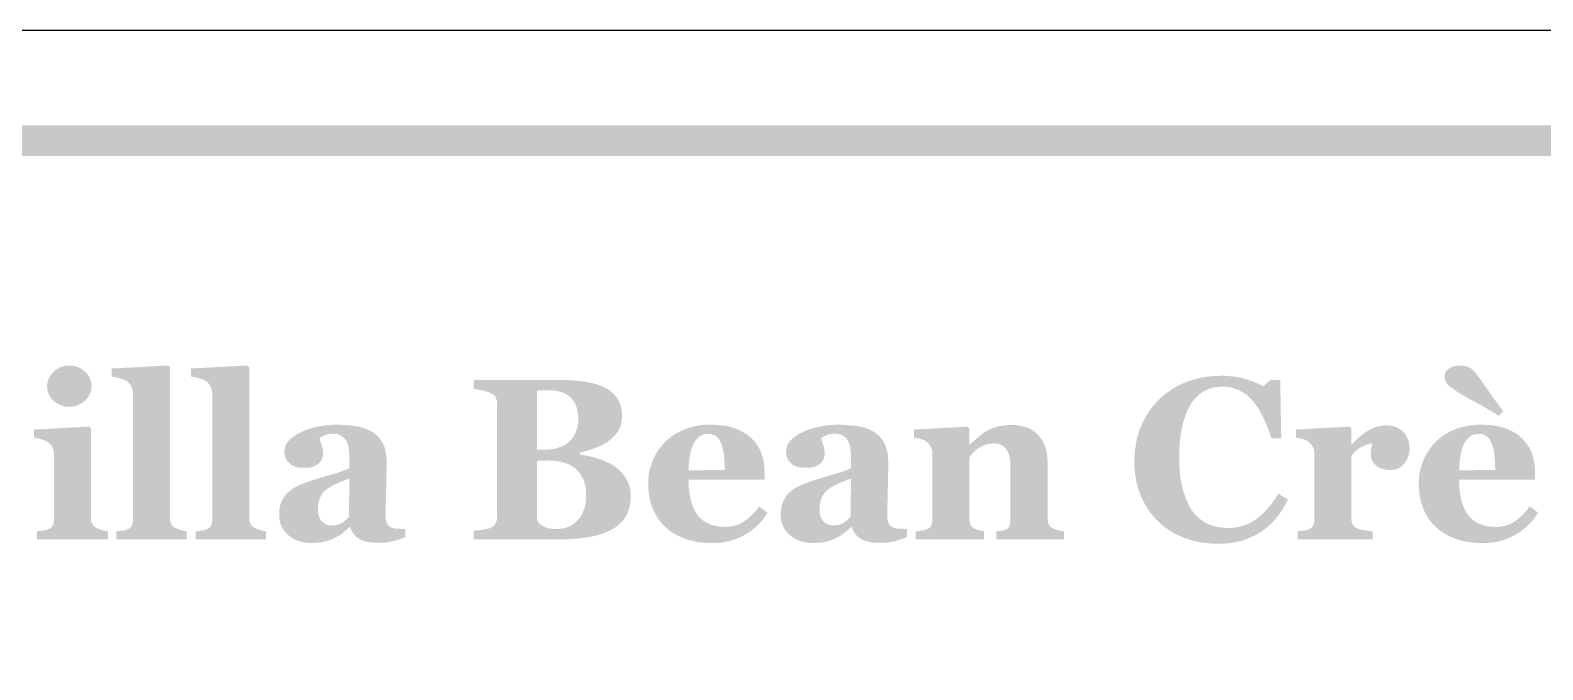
# Model space of a CAD drawing. Header units: millimetres. Extents: x 6 to 297, y 55 to 451.
# Drawn here: x 23.29 to 43, y 258.9 to 267.24 of the extents above; entities that cross this region are included whole.
import ezdxf

# ---------------------------------------------------------------- set-up
doc = ezdxf.new("R2010")
doc.units = ezdxf.units.MM
doc.layers.add('CUT', color=1, linetype='Continuous')
doc.layers.add('RASTER', color=7, linetype='Continuous')

msp = doc.modelspace()

# ---------------------------------------------------------------- hatches: boundary and pattern name
at = {"layer": 'RASTER'}
h = msp.add_hatch(color=7, dxfattribs=at)
h.paths.add_polyline_path([(7.2, 263.8), (7.234, 264.316), (7.337, 264.763), (7.509, 265.141), (7.75, 265.45), (8.059, 265.691), (8.438, 265.863), (8.884, 265.966), (9.4, 266), (66.6, 266), (67.116, 265.966), (67.563, 265.863), (67.941, 265.691), (68.25, 265.45), (68.491, 265.141), (68.663, 264.763), (68.766, 264.316), (68.8, 263.8), (68.8, 250.6), (68.766, 250.084), (68.663, 249.638), (68.491, 249.259), (68.25, 248.95), (67.941, 248.709), (67.563, 248.537), (67.116, 248.434), (66.6, 248.4), (9.4, 248.4), (8.884, 248.434), (8.438, 248.537), (8.059, 248.709), (7.75, 248.95), (7.509, 249.259), (7.337, 249.638), (7.234, 250.084), (7.2, 250.6)])
h.paths.add_polyline_path([(7.6, 263.8), (7.6, 250.6), (7.628, 250.178), (7.712, 249.813), (7.853, 249.503), (8.05, 249.25), (8.303, 249.053), (8.612, 248.912), (8.978, 248.828), (9.4, 248.8), (66.6, 248.8), (67.022, 248.828), (67.387, 248.912), (67.697, 249.053), (67.95, 249.25), (68.147, 249.503), (68.288, 249.813), (68.372, 250.178), (68.4, 250.6), (68.4, 263.8), (68.372, 264.222), (68.288, 264.588), (68.147, 264.897), (67.95, 265.15), (67.697, 265.347), (67.387, 265.488), (67.022, 265.572), (66.6, 265.6), (9.4, 265.6), (8.978, 265.572), (8.612, 265.488), (8.303, 265.347), (8.05, 265.15), (7.853, 264.897), (7.712, 264.588), (7.628, 264.222), (7.6, 263.8)], flags=0)
h = msp.add_hatch(color=7, dxfattribs=at)
h.paths.add_polyline_path([(24.307, 260.6), (23.381, 260.6), (23.381, 260.707), (23.39, 260.708), (23.4, 260.708), (23.409, 260.709), (23.419, 260.71), (23.428, 260.711), (23.437, 260.712), (23.446, 260.713), (23.456, 260.714), (23.465, 260.715), (23.473, 260.717), (23.482, 260.718), (23.49, 260.72), (23.497, 260.722), (23.505, 260.724), (23.512, 260.726), (23.519, 260.729), (23.53, 260.734), (23.54, 260.739), (23.55, 260.744), (23.558, 260.75), (23.566, 260.757), (23.573, 260.764), (23.579, 260.771), (23.584, 260.779), (23.589, 260.788), (23.593, 260.797), (23.596, 260.807), (23.599, 260.818), (23.601, 260.829), (23.602, 260.841), (23.603, 260.853), (23.604, 260.867), (23.604, 261.719), (23.603, 261.732), (23.602, 261.744), (23.6, 261.756), (23.598, 261.767), (23.594, 261.778), (23.59, 261.789), (23.586, 261.799), (23.58, 261.809), (23.574, 261.819), (23.568, 261.828), (23.561, 261.836), (23.554, 261.844), (23.546, 261.852), (23.538, 261.859), (23.53, 261.865), (23.521, 261.871), (23.514, 261.876), (23.507, 261.88), (23.498, 261.884), (23.488, 261.889), (23.478, 261.893), (23.467, 261.897), (23.455, 261.901), (23.442, 261.905), (23.428, 261.909), (23.416, 261.913), (23.403, 261.916), (23.391, 261.918), (23.379, 261.921), (23.367, 261.923), (23.355, 261.924), (23.344, 261.926), (23.344, 262.033), (24.062, 262.071), (24.084, 262.049), (24.084, 260.886), (24.084, 260.873), (24.085, 260.861), (24.087, 260.849), (24.089, 260.838), (24.093, 260.828), (24.096, 260.817), (24.101, 260.808), (24.106, 260.798), (24.112, 260.79), (24.118, 260.782), (24.125, 260.774), (24.133, 260.767), (24.141, 260.761), (24.15, 260.755), (24.159, 260.75), (24.169, 260.745), (24.176, 260.742), (24.184, 260.739), (24.192, 260.736), (24.2, 260.733), (24.208, 260.73), (24.216, 260.727), (24.225, 260.724), (24.233, 260.722), (24.242, 260.719), (24.251, 260.717), (24.26, 260.715), (24.269, 260.713), (24.278, 260.711), (24.288, 260.709), (24.297, 260.708), (24.307, 260.707)])
h.paths.add_polyline_path([(24.093, 262.598), (24.091, 262.571), (24.087, 262.544), (24.081, 262.519), (24.071, 262.495), (24.059, 262.472), (24.045, 262.45), (24.027, 262.428), (24.007, 262.408), (23.985, 262.39), (23.962, 262.374), (23.938, 262.361), (23.914, 262.35), (23.888, 262.341), (23.861, 262.335), (23.833, 262.331), (23.804, 262.33), (23.775, 262.331), (23.747, 262.335), (23.72, 262.341), (23.694, 262.35), (23.669, 262.361), (23.645, 262.374), (23.622, 262.39), (23.6, 262.408), (23.58, 262.428), (23.562, 262.45), (23.548, 262.472), (23.536, 262.495), (23.526, 262.519), (23.52, 262.544), (23.515, 262.571), (23.514, 262.598), (23.515, 262.625), (23.52, 262.652), (23.526, 262.677), (23.536, 262.701), (23.548, 262.725), (23.562, 262.747), (23.58, 262.768), (23.6, 262.788), (23.622, 262.807), (23.645, 262.823), (23.669, 262.837), (23.694, 262.848), (23.72, 262.856), (23.747, 262.863), (23.775, 262.866), (23.804, 262.868), (23.833, 262.866), (23.861, 262.863), (23.888, 262.856), (23.914, 262.848), (23.939, 262.837), (23.963, 262.823), (23.986, 262.807), (24.008, 262.788), (24.028, 262.768), (24.045, 262.747), (24.06, 262.725), (24.072, 262.701), (24.081, 262.677), (24.087, 262.652), (24.091, 262.625), (24.093, 262.598)])
for points in [[(25.333, 260.6), (24.415, 260.6), (24.415, 260.707), (24.425, 260.708), (24.434, 260.708), (24.443, 260.709), (24.453, 260.71), (24.462, 260.711), (24.471, 260.712), (24.48, 260.713), (24.489, 260.714), (24.498, 260.715), (24.506, 260.717), (24.515, 260.718), (24.523, 260.72), (24.531, 260.722), (24.538, 260.724), (24.546, 260.726), (24.553, 260.729), (24.564, 260.734), (24.574, 260.739), (24.584, 260.744), (24.592, 260.75), (24.6, 260.757), (24.606, 260.764), (24.612, 260.771), (24.616, 260.779), (24.62, 260.788), (24.624, 260.797), (24.627, 260.807), (24.629, 260.818), (24.631, 260.829), (24.632, 260.841), (24.633, 260.853), (24.633, 260.867), (24.633, 262.49), (24.633, 262.503), (24.632, 262.517), (24.63, 262.53), (24.628, 262.543), (24.624, 262.556), (24.621, 262.569), (24.616, 262.581), (24.611, 262.593), (24.605, 262.604), (24.598, 262.615), (24.591, 262.625), (24.584, 262.635), (24.576, 262.644), (24.568, 262.652), (24.559, 262.659), (24.55, 262.665), (24.542, 262.67), (24.533, 262.675), (24.524, 262.68), (24.513, 262.684), (24.501, 262.689), (24.489, 262.693), (24.476, 262.698), (24.461, 262.702), (24.447, 262.706), (24.432, 262.71), (24.419, 262.713), (24.405, 262.716), (24.392, 262.718), (24.38, 262.72), (24.368, 262.722), (24.356, 262.723), (24.356, 262.829), (25.093, 262.868), (25.115, 262.844), (25.115, 260.886), (25.116, 260.872), (25.116, 260.86), (25.118, 260.848), (25.12, 260.837), (25.123, 260.826), (25.126, 260.816), (25.13, 260.806), (25.134, 260.798), (25.139, 260.79), (25.145, 260.782), (25.152, 260.775), (25.159, 260.768), (25.167, 260.761), (25.176, 260.755), (25.186, 260.75), (25.196, 260.745), (25.203, 260.742), (25.211, 260.739), (25.218, 260.736), (25.226, 260.733), (25.234, 260.73), (25.241, 260.727), (25.249, 260.724), (25.257, 260.722), (25.266, 260.719), (25.274, 260.717), (25.283, 260.715), (25.292, 260.713), (25.302, 260.711), (25.312, 260.709), (25.323, 260.708), (25.333, 260.707)], [(26.366, 260.6), (25.448, 260.6), (25.448, 260.707), (25.457, 260.708), (25.467, 260.708), (25.476, 260.709), (25.485, 260.71), (25.495, 260.711), (25.504, 260.712), (25.513, 260.713), (25.522, 260.714), (25.531, 260.715), (25.539, 260.717), (25.548, 260.718), (25.556, 260.72), (25.563, 260.722), (25.571, 260.724), (25.578, 260.726), (25.585, 260.729), (25.597, 260.734), (25.607, 260.739), (25.616, 260.744), (25.625, 260.75), (25.632, 260.757), (25.639, 260.764), (25.644, 260.771), (25.649, 260.779), (25.653, 260.788), (25.657, 260.797), (25.659, 260.807), (25.662, 260.818), (25.664, 260.829), (25.665, 260.841), (25.666, 260.853), (25.666, 260.867), (25.666, 262.49), (25.666, 262.503), (25.665, 262.517), (25.663, 262.53), (25.66, 262.543), (25.657, 262.556), (25.653, 262.569), (25.649, 262.581), (25.643, 262.593), (25.637, 262.604), (25.631, 262.615), (25.624, 262.625), (25.617, 262.635), (25.609, 262.644), (25.601, 262.652), (25.592, 262.659), (25.583, 262.665), (25.575, 262.67), (25.566, 262.675), (25.556, 262.68), (25.546, 262.684), (25.534, 262.689), (25.522, 262.693), (25.508, 262.698), (25.494, 262.702), (25.479, 262.706), (25.465, 262.71), (25.451, 262.713), (25.438, 262.716), (25.425, 262.718), (25.413, 262.72), (25.401, 262.722), (25.389, 262.723), (25.389, 262.829), (26.126, 262.868), (26.148, 262.844), (26.148, 260.886), (26.148, 260.872), (26.149, 260.86), (26.151, 260.848), (26.153, 260.837), (26.155, 260.826), (26.159, 260.816), (26.163, 260.806), (26.167, 260.798), (26.172, 260.79), (26.178, 260.782), (26.185, 260.775), (26.192, 260.768), (26.2, 260.761), (26.209, 260.755), (26.218, 260.75), (26.229, 260.745), (26.236, 260.742), (26.243, 260.739), (26.251, 260.736), (26.259, 260.733), (26.266, 260.73), (26.274, 260.727), (26.282, 260.724), (26.29, 260.722), (26.298, 260.719), (26.307, 260.717), (26.316, 260.715), (26.325, 260.713), (26.335, 260.711), (26.345, 260.709), (26.355, 260.708), (26.366, 260.707)], [(38.768, 260.544), (38.711, 260.545), (38.655, 260.549), (38.6, 260.555), (38.546, 260.563), (38.493, 260.573), (38.441, 260.586), (38.39, 260.601), (38.34, 260.618), (38.291, 260.638), (38.243, 260.659), (38.198, 260.683), (38.153, 260.709), (38.111, 260.737), (38.07, 260.767), (38.03, 260.799), (37.993, 260.833), (37.957, 260.868), (37.924, 260.906), (37.893, 260.945), (37.863, 260.987), (37.835, 261.03), (37.81, 261.076), (37.786, 261.124), (37.764, 261.173), (37.745, 261.225), (37.728, 261.277), (37.713, 261.331), (37.702, 261.386), (37.692, 261.443), (37.686, 261.5), (37.682, 261.559), (37.681, 261.62), (37.682, 261.679), (37.686, 261.738), (37.693, 261.796), (37.702, 261.852), (37.714, 261.908), (37.728, 261.962), (37.745, 262.015), (37.765, 262.067), (37.787, 262.118), (37.811, 262.167), (37.838, 262.214), (37.866, 262.259), (37.897, 262.303), (37.93, 262.345), (37.964, 262.385), (38.001, 262.424), (38.04, 262.46), (38.08, 262.494), (38.122, 262.525), (38.166, 262.555), (38.212, 262.583), (38.259, 262.608), (38.309, 262.632), (38.36, 262.653), (38.413, 262.672), (38.467, 262.689), (38.522, 262.703), (38.577, 262.714), (38.634, 262.723), (38.691, 262.729), (38.749, 262.733), (38.809, 262.734), (38.851, 262.734), (38.893, 262.732), (38.934, 262.728), (38.974, 262.724), (39.013, 262.718), (39.051, 262.711), (39.088, 262.702), (39.124, 262.693), (39.158, 262.682), (39.192, 262.671), (39.224, 262.66), (39.255, 262.648), (39.284, 262.636), (39.312, 262.624), (39.339, 262.611), (39.364, 262.598), (39.455, 262.679), (39.582, 262.679), (39.595, 261.92), (39.466, 261.92), (39.438, 262.004), (39.409, 262.082), (39.378, 262.154), (39.345, 262.221), (39.312, 262.282), (39.277, 262.337), (39.24, 262.386), (39.203, 262.43), (39.163, 262.468), (39.122, 262.501), (39.078, 262.529), (39.032, 262.552), (38.984, 262.569), (38.934, 262.582), (38.882, 262.59), (38.828, 262.592), (38.761, 262.588), (38.698, 262.577), (38.64, 262.558), (38.585, 262.532), (38.535, 262.497), (38.489, 262.456), (38.447, 262.407), (38.409, 262.35), (38.375, 262.286), (38.346, 262.216), (38.321, 262.14), (38.301, 262.058), (38.285, 261.97), (38.274, 261.876), (38.267, 261.776), (38.265, 261.669), (38.266, 261.609), (38.268, 261.55), (38.272, 261.494), (38.277, 261.44), (38.284, 261.388), (38.293, 261.339), (38.303, 261.292), (38.314, 261.247), (38.327, 261.204), (38.341, 261.163), (38.355, 261.125), (38.371, 261.089), (38.387, 261.055), (38.405, 261.022), (38.423, 260.993), (38.442, 260.965), (38.464, 260.938), (38.487, 260.913), (38.51, 260.89), (38.535, 260.868), (38.561, 260.849), (38.587, 260.831), (38.615, 260.815), (38.643, 260.801), (38.672, 260.789), (38.702, 260.779), (38.733, 260.77), (38.765, 260.762), (38.797, 260.757), (38.831, 260.753), (38.865, 260.75), (38.899, 260.749), (38.95, 260.751), (38.999, 260.756), (39.047, 260.765), (39.093, 260.777), (39.138, 260.793), (39.182, 260.812), (39.224, 260.835), (39.265, 260.861), (39.305, 260.89), (39.343, 260.924), (39.381, 260.96), (39.418, 261.001), (39.454, 261.045), (39.489, 261.092), (39.524, 261.143), (39.557, 261.198), (39.683, 261.121), (39.667, 261.09), (39.651, 261.059), (39.633, 261.029), (39.616, 260.999), (39.598, 260.971), (39.579, 260.943), (39.559, 260.917), (39.54, 260.891), (39.519, 260.866), (39.498, 260.842), (39.476, 260.818), (39.453, 260.796), (39.429, 260.775), (39.405, 260.754), (39.379, 260.734), (39.354, 260.716), (39.324, 260.696), (39.294, 260.678), (39.263, 260.66), (39.232, 260.644), (39.199, 260.629), (39.166, 260.615), (39.132, 260.602), (39.098, 260.59), (39.062, 260.579), (39.025, 260.57), (38.986, 260.562), (38.945, 260.556), (38.903, 260.551), (38.86, 260.547), (38.814, 260.545), (38.768, 260.544)], [(36.764, 260.6), (35.882, 260.6), (35.882, 260.707), (35.889, 260.708), (35.896, 260.708), (35.904, 260.709), (35.913, 260.71), (35.921, 260.711), (35.93, 260.712), (35.94, 260.713), (35.949, 260.714), (35.959, 260.715), (35.968, 260.717), (35.976, 260.718), (35.984, 260.72), (35.991, 260.722), (35.998, 260.724), (36.004, 260.726), (36.009, 260.729), (36.017, 260.733), (36.024, 260.738), (36.03, 260.743), (36.036, 260.749), (36.041, 260.755), (36.046, 260.761), (36.05, 260.768), (36.053, 260.776), (36.056, 260.784), (36.059, 260.793), (36.061, 260.803), (36.063, 260.814), (36.065, 260.826), (36.066, 260.838), (36.066, 260.852), (36.066, 260.867), (36.066, 261.552), (36.066, 261.588), (36.063, 261.622), (36.059, 261.654), (36.053, 261.683), (36.045, 261.71), (36.036, 261.735), (36.024, 261.757), (36.011, 261.777), (35.997, 261.795), (35.981, 261.81), (35.963, 261.823), (35.944, 261.834), (35.922, 261.842), (35.9, 261.848), (35.876, 261.851), (35.85, 261.852), (35.835, 261.852), (35.821, 261.851), (35.807, 261.85), (35.793, 261.848), (35.78, 261.846), (35.766, 261.843), (35.753, 261.839), (35.74, 261.835), (35.728, 261.83), (35.715, 261.825), (35.703, 261.819), (35.69, 261.813), (35.678, 261.807), (35.666, 261.799), (35.654, 261.792), (35.642, 261.784), (35.631, 261.776), (35.621, 261.769), (35.612, 261.761), (35.603, 261.754), (35.595, 261.746), (35.587, 261.739), (35.58, 261.731), (35.573, 261.724), (35.567, 261.716), (35.561, 261.709), (35.555, 261.701), (35.55, 261.695), (35.545, 261.688), (35.54, 261.682), (35.535, 261.675), (35.53, 261.669), (35.53, 260.883), (35.531, 260.87), (35.531, 260.858), (35.532, 260.847), (35.534, 260.836), (35.536, 260.825), (35.539, 260.815), (35.541, 260.806), (35.545, 260.797), (35.549, 260.789), (35.553, 260.781), (35.559, 260.774), (35.564, 260.767), (35.571, 260.761), (35.578, 260.755), (35.585, 260.75), (35.593, 260.745), (35.599, 260.742), (35.606, 260.739), (35.612, 260.736), (35.62, 260.733), (35.627, 260.73), (35.635, 260.727), (35.643, 260.724), (35.652, 260.722), (35.661, 260.719), (35.669, 260.717), (35.678, 260.715), (35.687, 260.713), (35.695, 260.711), (35.704, 260.709), (35.712, 260.708), (35.721, 260.707), (35.721, 260.6), (34.83, 260.6), (34.83, 260.707), (34.839, 260.708), (34.848, 260.709), (34.858, 260.709), (34.867, 260.71), (34.876, 260.711), (34.885, 260.713), (34.895, 260.714), (34.904, 260.715), (34.913, 260.716), (34.922, 260.718), (34.931, 260.719), (34.939, 260.721), (34.946, 260.723), (34.954, 260.725), (34.961, 260.727), (34.968, 260.729), (34.979, 260.733), (34.989, 260.738), (34.999, 260.743), (35.007, 260.749), (35.015, 260.756), (35.022, 260.763), (35.027, 260.771), (35.032, 260.779), (35.036, 260.787), (35.04, 260.797), (35.043, 260.807), (35.045, 260.818), (35.047, 260.829), (35.049, 260.841), (35.05, 260.853), (35.05, 260.867), (35.05, 261.719), (35.049, 261.73), (35.048, 261.742), (35.047, 261.753), (35.044, 261.764), (35.041, 261.775), (35.037, 261.786), (35.032, 261.797), (35.026, 261.808), (35.02, 261.819), (35.014, 261.829), (35.007, 261.839), (34.999, 261.848), (34.991, 261.857), (34.983, 261.865), (34.974, 261.873), (34.965, 261.88), (34.958, 261.885), (34.951, 261.889), (34.943, 261.893), (34.935, 261.896), (34.926, 261.9), (34.917, 261.903), (34.908, 261.907), (34.898, 261.91), (34.888, 261.912), (34.878, 261.915), (34.867, 261.917), (34.856, 261.919), (34.845, 261.921), (34.833, 261.923), (34.822, 261.924), (34.81, 261.926), (34.81, 262.033), (35.508, 262.071), (35.53, 262.049), (35.53, 261.836), (35.536, 261.836), (35.547, 261.846), (35.558, 261.856), (35.569, 261.866), (35.582, 261.877), (35.594, 261.888), (35.608, 261.899), (35.621, 261.912), (35.636, 261.924), (35.65, 261.937), (35.664, 261.949), (35.678, 261.96), (35.692, 261.971), (35.706, 261.981), (35.719, 261.99), (35.732, 261.999), (35.744, 262.008), (35.758, 262.016), (35.773, 262.025), (35.79, 262.033), (35.807, 262.04), (35.825, 262.048), (35.844, 262.055), (35.865, 262.061), (35.886, 262.068), (35.908, 262.074), (35.931, 262.079), (35.954, 262.083), (35.977, 262.086), (36.001, 262.089), (36.025, 262.091), (36.049, 262.092), (36.074, 262.093), (36.132, 262.091), (36.186, 262.084), (36.236, 262.074), (36.283, 262.059), (36.326, 262.04), (36.365, 262.016), (36.4, 261.989), (36.432, 261.957), (36.46, 261.922), (36.484, 261.884), (36.505, 261.843), (36.521, 261.8), (36.534, 261.753), (36.544, 261.704), (36.549, 261.652), (36.551, 261.598), (36.551, 260.88), (36.552, 260.867), (36.552, 260.854), (36.554, 260.842), (36.555, 260.831), (36.558, 260.821), (36.56, 260.811), (36.564, 260.802), (36.567, 260.793), (36.572, 260.786), (36.577, 260.778), (36.583, 260.771), (36.59, 260.764), (36.598, 260.758), (36.607, 260.752), (36.617, 260.747), (36.627, 260.742), (36.633, 260.74), (36.64, 260.737), (36.647, 260.734), (36.654, 260.732), (36.661, 260.729), (36.669, 260.727), (36.677, 260.724), (36.685, 260.722), (36.694, 260.719), (36.703, 260.717), (36.712, 260.715), (36.722, 260.713), (36.732, 260.711), (36.742, 260.709), (36.753, 260.708), (36.764, 260.707)], [(41.267, 261.785), (41.266, 261.758), (41.262, 261.731), (41.257, 261.705), (41.249, 261.681), (41.24, 261.656), (41.228, 261.633), (41.214, 261.611), (41.198, 261.59), (41.18, 261.57), (41.161, 261.553), (41.14, 261.538), (41.118, 261.526), (41.095, 261.517), (41.07, 261.511), (41.044, 261.507), (41.016, 261.505), (40.99, 261.506), (40.965, 261.509), (40.941, 261.513), (40.917, 261.519), (40.895, 261.526), (40.874, 261.536), (40.854, 261.547), (40.835, 261.559), (40.818, 261.574), (40.803, 261.59), (40.79, 261.607), (40.78, 261.626), (40.772, 261.647), (40.766, 261.67), (40.762, 261.694), (40.761, 261.719), (40.761, 261.732), (40.762, 261.743), (40.762, 261.754), (40.763, 261.765), (40.764, 261.774), (40.765, 261.783), (40.767, 261.791), (40.769, 261.799), (40.77, 261.806), (40.772, 261.813), (40.774, 261.82), (40.776, 261.827), (40.777, 261.833), (40.779, 261.84), (40.78, 261.846), (40.782, 261.852), (40.765, 261.851), (40.748, 261.848), (40.73, 261.844), (40.713, 261.839), (40.695, 261.833), (40.677, 261.825), (40.658, 261.816), (40.64, 261.806), (40.621, 261.794), (40.603, 261.782), (40.586, 261.768), (40.569, 261.754), (40.553, 261.739), (40.537, 261.723), (40.522, 261.706), (40.508, 261.688), (40.508, 260.884), (40.508, 260.872), (40.509, 260.86), (40.51, 260.848), (40.512, 260.837), (40.514, 260.827), (40.517, 260.817), (40.52, 260.808), (40.524, 260.799), (40.528, 260.791), (40.533, 260.783), (40.539, 260.776), (40.546, 260.769), (40.553, 260.763), (40.56, 260.757), (40.569, 260.751), (40.578, 260.746), (40.587, 260.743), (40.597, 260.739), (40.608, 260.735), (40.62, 260.732), (40.634, 260.728), (40.649, 260.725), (40.665, 260.722), (40.683, 260.719), (40.7, 260.717), (40.717, 260.714), (40.732, 260.712), (40.745, 260.711), (40.758, 260.709), (40.769, 260.708), (40.779, 260.707), (40.788, 260.707), (40.788, 260.6), (39.808, 260.6), (39.808, 260.707), (39.817, 260.708), (39.826, 260.709), (39.835, 260.709), (39.844, 260.71), (39.854, 260.711), (39.863, 260.713), (39.872, 260.714), (39.882, 260.715), (39.891, 260.716), (39.9, 260.718), (39.908, 260.719), (39.916, 260.721), (39.924, 260.723), (39.931, 260.725), (39.939, 260.727), (39.945, 260.729), (39.957, 260.733), (39.967, 260.738), (39.976, 260.743), (39.985, 260.749), (39.992, 260.756), (39.999, 260.763), (40.005, 260.771), (40.01, 260.779), (40.014, 260.787), (40.017, 260.797), (40.02, 260.807), (40.023, 260.818), (40.025, 260.829), (40.026, 260.841), (40.027, 260.853), (40.027, 260.867), (40.027, 261.719), (40.027, 261.732), (40.026, 261.745), (40.024, 261.757), (40.021, 261.769), (40.018, 261.781), (40.013, 261.792), (40.008, 261.803), (40.002, 261.814), (39.996, 261.824), (39.989, 261.833), (39.982, 261.843), (39.975, 261.851), (39.967, 261.859), (39.959, 261.867), (39.951, 261.874), (39.942, 261.88), (39.936, 261.885), (39.928, 261.889), (39.921, 261.893), (39.913, 261.896), (39.904, 261.9), (39.895, 261.903), (39.886, 261.907), (39.876, 261.91), (39.866, 261.912), (39.855, 261.915), (39.844, 261.917), (39.833, 261.919), (39.822, 261.921), (39.811, 261.923), (39.799, 261.924), (39.787, 261.926), (39.787, 262.033), (40.486, 262.071), (40.508, 262.049), (40.508, 261.836), (40.514, 261.836), (40.539, 261.865), (40.565, 261.892), (40.591, 261.917), (40.618, 261.941), (40.645, 261.963), (40.672, 261.984), (40.7, 262.003), (40.728, 262.02), (40.757, 262.036), (40.786, 262.049), (40.815, 262.061), (40.844, 262.07), (40.874, 262.077), (40.904, 262.083), (40.934, 262.086), (40.965, 262.087), (40.998, 262.086), (41.03, 262.082), (41.059, 262.075), (41.088, 262.066), (41.114, 262.054), (41.139, 262.039), (41.162, 262.022), (41.184, 262.003), (41.203, 261.981), (41.22, 261.957), (41.234, 261.933), (41.246, 261.906), (41.255, 261.878), (41.261, 261.849), (41.265, 261.818), (41.267, 261.785)]]:
    msp.add_hatch(color=7, dxfattribs=at).paths.add_polyline_path(points)
h = msp.add_hatch(color=7, dxfattribs=at)
h.paths.add_polyline_path([(42.942, 260.95), (42.929, 260.929), (42.915, 260.909), (42.901, 260.889), (42.886, 260.869), (42.87, 260.849), (42.854, 260.83), (42.836, 260.811), (42.819, 260.793), (42.8, 260.774), (42.781, 260.757), (42.761, 260.74), (42.741, 260.724), (42.72, 260.708), (42.699, 260.694), (42.677, 260.679), (42.654, 260.666), (42.629, 260.652), (42.605, 260.64), (42.58, 260.628), (42.555, 260.617), (42.53, 260.607), (42.505, 260.598), (42.48, 260.589), (42.455, 260.582), (42.43, 260.575), (42.403, 260.569), (42.376, 260.564), (42.347, 260.56), (42.318, 260.557), (42.288, 260.555), (42.257, 260.554), (42.225, 260.553), (42.171, 260.554), (42.12, 260.557), (42.07, 260.562), (42.023, 260.569), (41.977, 260.577), (41.933, 260.588), (41.891, 260.6), (41.85, 260.615), (41.812, 260.631), (41.775, 260.648), (41.74, 260.667), (41.707, 260.687), (41.675, 260.708), (41.645, 260.731), (41.617, 260.755), (41.59, 260.78), (41.566, 260.807), (41.542, 260.835), (41.521, 260.863), (41.501, 260.894), (41.482, 260.925), (41.466, 260.957), (41.451, 260.991), (41.437, 261.026), (41.425, 261.061), (41.415, 261.098), (41.406, 261.135), (41.399, 261.173), (41.394, 261.212), (41.39, 261.251), (41.388, 261.291), (41.387, 261.332), (41.388, 261.37), (41.39, 261.406), (41.394, 261.443), (41.4, 261.479), (41.408, 261.514), (41.418, 261.55), (41.429, 261.584), (41.442, 261.619), (41.456, 261.653), (41.472, 261.685), (41.489, 261.717), (41.508, 261.748), (41.528, 261.778), (41.55, 261.807), (41.573, 261.835), (41.598, 261.863), (41.623, 261.888), (41.651, 261.912), (41.68, 261.935), (41.71, 261.957), (41.742, 261.977), (41.776, 261.996), (41.812, 262.014), (41.849, 262.031), (41.887, 262.046), (41.927, 262.059), (41.968, 262.07), (42.009, 262.079), (42.052, 262.087), (42.096, 262.092), (42.142, 262.095), (42.188, 262.096), (42.238, 262.095), (42.286, 262.092), (42.331, 262.089), (42.375, 262.083), (42.416, 262.076), (42.454, 262.068), (42.491, 262.057), (42.525, 262.046), (42.557, 262.033), (42.588, 262.019), (42.617, 262.003), (42.645, 261.986), (42.672, 261.969), (42.697, 261.95), (42.721, 261.929), (42.743, 261.908), (42.763, 261.887), (42.782, 261.864), (42.799, 261.841), (42.815, 261.817), (42.83, 261.792), (42.843, 261.766), (42.855, 261.739), (42.865, 261.711), (42.874, 261.683), (42.881, 261.654), (42.888, 261.624), (42.893, 261.595), (42.897, 261.565), (42.9, 261.535), (42.902, 261.504), (42.903, 261.473), (42.903, 261.378), (41.913, 261.378), (41.914, 261.305), (41.92, 261.237), (41.929, 261.173), (41.942, 261.113), (41.958, 261.059), (41.978, 261.008), (42.001, 260.962), (42.028, 260.921), (42.059, 260.884), (42.095, 260.852), (42.134, 260.825), (42.178, 260.803), (42.226, 260.786), (42.279, 260.774), (42.335, 260.767), (42.396, 260.764), (42.43, 260.765), (42.463, 260.769), (42.495, 260.775), (42.527, 260.783), (42.557, 260.794), (42.587, 260.806), (42.616, 260.822), (42.644, 260.84), (42.671, 260.859), (42.696, 260.88), (42.721, 260.902), (42.745, 260.925), (42.768, 260.95), (42.79, 260.975), (42.811, 261.002), (42.831, 261.031)])
h.paths.add_polyline_path([(42.383, 261.507), (42.383, 261.529), (42.382, 261.551), (42.382, 261.573), (42.381, 261.596), (42.379, 261.618), (42.378, 261.641), (42.376, 261.664), (42.374, 261.687), (42.372, 261.709), (42.369, 261.731), (42.366, 261.751), (42.362, 261.771), (42.358, 261.789), (42.353, 261.806), (42.349, 261.823), (42.343, 261.838), (42.337, 261.854), (42.33, 261.87), (42.322, 261.885), (42.314, 261.898), (42.305, 261.911), (42.296, 261.922), (42.286, 261.932), (42.275, 261.942), (42.264, 261.95), (42.252, 261.957), (42.24, 261.963), (42.226, 261.968), (42.212, 261.972), (42.198, 261.975), (42.182, 261.976), (42.166, 261.977), (42.139, 261.975), (42.112, 261.97), (42.088, 261.961), (42.065, 261.948), (42.043, 261.932), (42.022, 261.913), (42.003, 261.889), (41.986, 261.863), (41.97, 261.832), (41.956, 261.797), (41.944, 261.758), (41.934, 261.715), (41.926, 261.668), (41.919, 261.616), (41.915, 261.561), (41.913, 261.501)], flags=0)
h.paths.add_polyline_path([(42.491, 262.268), (42.43, 262.213), (42.371, 262.248), (42.316, 262.281), (42.264, 262.311), (42.216, 262.339), (42.172, 262.364), (42.132, 262.387), (42.096, 262.407), (42.063, 262.424), (42.032, 262.441), (42.003, 262.457), (41.975, 262.473), (41.948, 262.488), (41.922, 262.504), (41.897, 262.519), (41.874, 262.535), (41.851, 262.55), (41.834, 262.561), (41.819, 262.572), (41.805, 262.583), (41.792, 262.594), (41.781, 262.604), (41.77, 262.614), (41.761, 262.623), (41.754, 262.632), (41.747, 262.642), (41.741, 262.653), (41.736, 262.664), (41.732, 262.677), (41.729, 262.691), (41.727, 262.706), (41.726, 262.722), (41.725, 262.739), (41.726, 262.752), (41.729, 262.764), (41.733, 262.776), (41.739, 262.788), (41.747, 262.799), (41.757, 262.81), (41.768, 262.82), (41.781, 262.829), (41.796, 262.838), (41.811, 262.846), (41.826, 262.853), (41.841, 262.858), (41.857, 262.862), (41.874, 262.865), (41.891, 262.867), (41.908, 262.868), (41.93, 262.867), (41.951, 262.866), (41.97, 262.864), (41.988, 262.861), (42.006, 262.857), (42.022, 262.852), (42.037, 262.847), (42.05, 262.84), (42.064, 262.833), (42.078, 262.822), (42.092, 262.81), (42.107, 262.796), (42.122, 262.779), (42.138, 262.76), (42.154, 262.739), (42.17, 262.715), (42.183, 262.697), (42.197, 262.677), (42.212, 262.656), (42.227, 262.633), (42.244, 262.609), (42.262, 262.584), (42.281, 262.557), (42.302, 262.528), (42.323, 262.499), (42.344, 262.469), (42.367, 262.437), (42.39, 262.405), (42.414, 262.372), (42.439, 262.339), (42.465, 262.304), (42.491, 262.268)])
h = msp.add_hatch(color=7, dxfattribs=at)
h.paths.add_polyline_path([(30.907, 261.554), (30.93, 261.537), (30.952, 261.519), (30.973, 261.501), (30.992, 261.481), (31.011, 261.46), (31.028, 261.438), (31.044, 261.416), (31.06, 261.392), (31.073, 261.367), (31.085, 261.341), (31.095, 261.314), (31.104, 261.286), (31.11, 261.257), (31.115, 261.226), (31.117, 261.195), (31.118, 261.163), (31.117, 261.124), (31.114, 261.086), (31.109, 261.051), (31.102, 261.017), (31.092, 260.984), (31.081, 260.953), (31.067, 260.923), (31.052, 260.895), (31.034, 260.869), (31.015, 260.843), (30.993, 260.82), (30.97, 260.798), (30.946, 260.777), (30.919, 260.757), (30.891, 260.74), (30.86, 260.723), (30.827, 260.707), (30.792, 260.692), (30.756, 260.678), (30.718, 260.666), (30.68, 260.654), (30.64, 260.644), (30.599, 260.635), (30.556, 260.628), (30.512, 260.621), (30.467, 260.616), (30.419, 260.611), (30.369, 260.607), (30.318, 260.604), (30.264, 260.602), (30.209, 260.6), (30.151, 260.6), (29.072, 260.6), (29.072, 260.714), (29.083, 260.715), (29.096, 260.717), (29.109, 260.718), (29.123, 260.72), (29.138, 260.721), (29.153, 260.723), (29.169, 260.725), (29.186, 260.727), (29.203, 260.73), (29.218, 260.732), (29.232, 260.734), (29.245, 260.737), (29.256, 260.74), (29.266, 260.742), (29.275, 260.745), (29.283, 260.748), (29.296, 260.754), (29.308, 260.76), (29.319, 260.766), (29.328, 260.773), (29.337, 260.781), (29.345, 260.789), (29.351, 260.797), (29.357, 260.806), (29.361, 260.815), (29.365, 260.825), (29.369, 260.836), (29.372, 260.847), (29.374, 260.859), (29.375, 260.872), (29.376, 260.885), (29.376, 260.899), (29.376, 262.364), (29.376, 262.377), (29.375, 262.389), (29.374, 262.401), (29.372, 262.412), (29.37, 262.423), (29.367, 262.433), (29.364, 262.442), (29.36, 262.452), (29.356, 262.46), (29.349, 262.469), (29.342, 262.477), (29.333, 262.485), (29.322, 262.492), (29.311, 262.499), (29.297, 262.506), (29.283, 262.513), (29.271, 262.518), (29.259, 262.522), (29.247, 262.526), (29.234, 262.53), (29.22, 262.534), (29.206, 262.538), (29.192, 262.541), (29.177, 262.545), (29.162, 262.548), (29.148, 262.55), (29.134, 262.553), (29.121, 262.556), (29.108, 262.558), (29.095, 262.56), (29.083, 262.562), (29.072, 262.564), (29.072, 262.679), (30.201, 262.679), (30.304, 262.677), (30.399, 262.671), (30.488, 262.662), (30.568, 262.649), (30.641, 262.633), (30.707, 262.613), (30.765, 262.589), (30.816, 262.561), (30.861, 262.53), (30.899, 262.496), (30.932, 262.458), (30.958, 262.416), (30.979, 262.371), (30.994, 262.323), (31.002, 262.271), (31.005, 262.216), (31.005, 262.19), (31.003, 262.165), (30.999, 262.14), (30.995, 262.117), (30.989, 262.094), (30.981, 262.072), (30.973, 262.051), (30.963, 262.03), (30.952, 262.011), (30.939, 261.992), (30.926, 261.974), (30.911, 261.956), (30.895, 261.939), (30.879, 261.923), (30.861, 261.907), (30.841, 261.892), (30.823, 261.879), (30.804, 261.866), (30.784, 261.853), (30.763, 261.841), (30.741, 261.83), (30.718, 261.819), (30.694, 261.808), (30.67, 261.798), (30.645, 261.789), (30.619, 261.779), (30.593, 261.77), (30.567, 261.762), (30.54, 261.754), (30.512, 261.746), (30.484, 261.739), (30.456, 261.732), (30.456, 261.704), (30.485, 261.701), (30.514, 261.697), (30.543, 261.692), (30.573, 261.686), (30.602, 261.679), (30.632, 261.672), (30.663, 261.663), (30.693, 261.654), (30.724, 261.644), (30.753, 261.633), (30.781, 261.622), (30.808, 261.609), (30.835, 261.597), (30.86, 261.583), (30.884, 261.569), (30.907, 261.554)])
h.paths.add_polyline_path([(30.436, 262.179), (30.434, 262.221), (30.429, 262.261), (30.422, 262.298), (30.411, 262.333), (30.397, 262.365), (30.381, 262.396), (30.361, 262.423), (30.338, 262.449), (30.312, 262.471), (30.283, 262.491), (30.251, 262.508), (30.216, 262.521), (30.178, 262.532), (30.137, 262.539), (30.093, 262.544), (30.046, 262.545), (30.039, 262.545), (30.031, 262.545), (30.023, 262.545), (30.014, 262.545), (30.005, 262.544), (29.995, 262.544), (29.984, 262.544), (29.973, 262.543), (29.962, 262.543), (29.952, 262.542), (29.942, 262.542), (29.932, 262.541), (29.922, 262.541), (29.913, 262.54), (29.905, 262.54), (29.896, 262.539), (29.896, 261.769), (29.973, 261.769), (30.03, 261.771), (30.084, 261.776), (30.133, 261.784), (30.179, 261.797), (30.221, 261.812), (30.259, 261.831), (30.293, 261.854), (30.323, 261.88), (30.349, 261.908), (30.372, 261.94), (30.391, 261.974), (30.407, 262.01), (30.42, 262.048), (30.428, 262.09), (30.434, 262.133), (30.436, 262.179)], flags=0)
h.paths.add_polyline_path([(30.538, 261.182), (30.536, 261.234), (30.53, 261.284), (30.52, 261.33), (30.506, 261.373), (30.488, 261.413), (30.466, 261.45), (30.439, 261.484), (30.409, 261.514), (30.375, 261.541), (30.338, 261.565), (30.297, 261.585), (30.252, 261.601), (30.204, 261.614), (30.152, 261.623), (30.097, 261.628), (30.039, 261.63), (30.031, 261.63), (30.024, 261.63), (30.015, 261.629), (30.006, 261.629), (29.997, 261.629), (29.987, 261.629), (29.976, 261.628), (29.965, 261.628), (29.953, 261.627), (29.943, 261.627), (29.933, 261.626), (29.924, 261.626), (29.916, 261.625), (29.909, 261.625), (29.902, 261.624), (29.896, 261.624), (29.896, 260.864), (29.901, 260.85), (29.907, 260.838), (29.914, 260.825), (29.924, 260.814), (29.935, 260.803), (29.948, 260.792), (29.962, 260.782), (29.979, 260.772), (29.996, 260.763), (30.015, 260.756), (30.034, 260.749), (30.055, 260.744), (30.076, 260.74), (30.098, 260.737), (30.121, 260.735), (30.146, 260.735), (30.188, 260.737), (30.229, 260.742), (30.267, 260.751), (30.304, 260.764), (30.338, 260.781), (30.37, 260.801), (30.401, 260.824), (30.429, 260.852), (30.455, 260.883), (30.477, 260.916), (30.495, 260.953), (30.511, 260.993), (30.523, 261.036), (30.531, 261.081), (30.536, 261.13), (30.538, 261.182)], flags=0)
h = msp.add_hatch(color=7, dxfattribs=at)
h.paths.add_polyline_path([(28.181, 260.631), (28.165, 260.624), (28.147, 260.617), (28.13, 260.611), (28.111, 260.604), (28.091, 260.598), (28.071, 260.591), (28.05, 260.585), (28.029, 260.579), (28.007, 260.574), (27.984, 260.569), (27.961, 260.565), (27.938, 260.562), (27.915, 260.559), (27.891, 260.558), (27.867, 260.556), (27.843, 260.556), (27.799, 260.557), (27.759, 260.559), (27.721, 260.564), (27.686, 260.569), (27.655, 260.577), (27.626, 260.586), (27.6, 260.597), (27.578, 260.61), (27.557, 260.624), (27.539, 260.639), (27.522, 260.656), (27.506, 260.675), (27.493, 260.694), (27.481, 260.716), (27.47, 260.738), (27.462, 260.763), (27.453, 260.763), (27.441, 260.75), (27.428, 260.739), (27.416, 260.727), (27.404, 260.716), (27.392, 260.706), (27.38, 260.696), (27.369, 260.687), (27.357, 260.678), (27.346, 260.669), (27.334, 260.661), (27.322, 260.653), (27.309, 260.645), (27.297, 260.638), (27.284, 260.631), (27.271, 260.624), (27.258, 260.618), (27.241, 260.61), (27.224, 260.603), (27.207, 260.596), (27.191, 260.59), (27.174, 260.584), (27.158, 260.579), (27.142, 260.574), (27.126, 260.57), (27.109, 260.566), (27.091, 260.563), (27.071, 260.561), (27.049, 260.558), (27.026, 260.557), (27.002, 260.556), (26.976, 260.555), (26.948, 260.555), (26.906, 260.556), (26.866, 260.561), (26.827, 260.569), (26.79, 260.58), (26.755, 260.594), (26.721, 260.611), (26.689, 260.631), (26.658, 260.655), (26.63, 260.681), (26.605, 260.709), (26.585, 260.739), (26.568, 260.772), (26.554, 260.806), (26.545, 260.842), (26.539, 260.88), (26.538, 260.921), (26.538, 260.944), (26.539, 260.967), (26.541, 260.988), (26.544, 261.009), (26.548, 261.029), (26.552, 261.048), (26.558, 261.066), (26.564, 261.083), (26.571, 261.099), (26.579, 261.115), (26.587, 261.13), (26.596, 261.145), (26.606, 261.16), (26.616, 261.174), (26.627, 261.188), (26.639, 261.201), (26.65, 261.212), (26.662, 261.223), (26.674, 261.233), (26.686, 261.243), (26.699, 261.253), (26.712, 261.262), (26.726, 261.27), (26.74, 261.278), (26.755, 261.286), (26.77, 261.293), (26.785, 261.301), (26.801, 261.308), (26.817, 261.315), (26.833, 261.322), (26.85, 261.329), (26.867, 261.335), (26.901, 261.347), (26.936, 261.36), (26.973, 261.372), (27.012, 261.385), (27.053, 261.397), (27.095, 261.41), (27.138, 261.423), (27.184, 261.436), (27.228, 261.449), (27.27, 261.461), (27.308, 261.473), (27.343, 261.485), (27.375, 261.496), (27.404, 261.508), (27.43, 261.518), (27.453, 261.529), (27.453, 261.669), (27.453, 261.679), (27.453, 261.689), (27.452, 261.7), (27.452, 261.712), (27.451, 261.724), (27.45, 261.737), (27.449, 261.751), (27.447, 261.766), (27.446, 261.781), (27.444, 261.795), (27.441, 261.808), (27.438, 261.821), (27.435, 261.834), (27.431, 261.845), (27.427, 261.857), (27.422, 261.867), (27.417, 261.879), (27.411, 261.89), (27.404, 261.9), (27.396, 261.91), (27.388, 261.92), (27.378, 261.929), (27.369, 261.938), (27.358, 261.946), (27.346, 261.954), (27.334, 261.96), (27.321, 261.966), (27.307, 261.97), (27.292, 261.974), (27.276, 261.976), (27.26, 261.978), (27.242, 261.978), (27.226, 261.978), (27.211, 261.977), (27.197, 261.976), (27.183, 261.974), (27.17, 261.971), (27.157, 261.968), (27.146, 261.964), (27.135, 261.96), (27.124, 261.956), (27.114, 261.951), (27.104, 261.946), (27.096, 261.942), (27.087, 261.937), (27.079, 261.932), (27.072, 261.928), (27.065, 261.923), (27.066, 261.915), (27.068, 261.906), (27.071, 261.896), (27.073, 261.886), (27.077, 261.874), (27.081, 261.862), (27.085, 261.848), (27.09, 261.833), (27.095, 261.818), (27.099, 261.804), (27.102, 261.789), (27.105, 261.774), (27.107, 261.76), (27.109, 261.746), (27.11, 261.732), (27.11, 261.718), (27.11, 261.711), (27.11, 261.704), (27.108, 261.697), (27.107, 261.69), (27.105, 261.682), (27.103, 261.673), (27.1, 261.665), (27.097, 261.655), (27.094, 261.646), (27.09, 261.638), (27.086, 261.63), (27.081, 261.622), (27.076, 261.615), (27.071, 261.608), (27.065, 261.602), (27.059, 261.596), (27.051, 261.589), (27.042, 261.582), (27.033, 261.576), (27.023, 261.57), (27.014, 261.565), (27.004, 261.56), (26.994, 261.555), (26.984, 261.551), (26.973, 261.547), (26.96, 261.544), (26.946, 261.541), (26.931, 261.539), (26.914, 261.537), (26.896, 261.536), (26.876, 261.535), (26.855, 261.535), (26.826, 261.535), (26.798, 261.538), (26.772, 261.543), (26.747, 261.549), (26.725, 261.558), (26.705, 261.568), (26.686, 261.58), (26.669, 261.594), (26.655, 261.609), (26.642, 261.626), (26.631, 261.643), (26.622, 261.662), (26.615, 261.682), (26.61, 261.703), (26.607, 261.725), (26.606, 261.748), (26.607, 261.769), (26.611, 261.788), (26.616, 261.808), (26.623, 261.826), (26.632, 261.844), (26.643, 261.862), (26.656, 261.879), (26.672, 261.896), (26.688, 261.912), (26.706, 261.927), (26.725, 261.941), (26.744, 261.955), (26.764, 261.968), (26.785, 261.981), (26.808, 261.992), (26.831, 262.003), (26.854, 262.014), (26.878, 262.024), (26.904, 262.033), (26.93, 262.042), (26.957, 262.051), (26.985, 262.058), (27.013, 262.065), (27.043, 262.071), (27.073, 262.077), (27.102, 262.082), (27.131, 262.086), (27.159, 262.09), (27.186, 262.092), (27.213, 262.094), (27.24, 262.095), (27.266, 262.096), (27.301, 262.095), (27.335, 262.095), (27.369, 262.093), (27.402, 262.091), (27.434, 262.089), (27.466, 262.086), (27.496, 262.083), (27.526, 262.079), (27.556, 262.074), (27.584, 262.068), (27.612, 262.061), (27.639, 262.053), (27.666, 262.044), (27.691, 262.033), (27.716, 262.022), (27.74, 262.009), (27.762, 261.996), (27.783, 261.981), (27.803, 261.964), (27.822, 261.946), (27.839, 261.927), (27.855, 261.906), (27.871, 261.884), (27.885, 261.86), (27.897, 261.835), (27.908, 261.808), (27.917, 261.779), (27.925, 261.748), (27.93, 261.716), (27.935, 261.681), (27.937, 261.645), (27.938, 261.606), (27.938, 261.564), (27.938, 261.52), (27.937, 261.474), (27.936, 261.425), (27.935, 261.375), (27.934, 261.323), (27.933, 261.27), (27.931, 261.214), (27.93, 261.159), (27.929, 261.11), (27.927, 261.065), (27.926, 261.026), (27.926, 260.991), (27.925, 260.961), (27.925, 260.935), (27.925, 260.915), (27.925, 260.899), (27.926, 260.884), (27.928, 260.869), (27.93, 260.856), (27.933, 260.843), (27.936, 260.832), (27.94, 260.821), (27.945, 260.811), (27.95, 260.802), (27.956, 260.793), (27.962, 260.785), (27.97, 260.778), (27.978, 260.771), (27.986, 260.765), (27.995, 260.759), (28.005, 260.754), (28.012, 260.751), (28.02, 260.749), (28.028, 260.746), (28.037, 260.744), (28.048, 260.743), (28.059, 260.742), (28.071, 260.741), (28.084, 260.74), (28.097, 260.739), (28.11, 260.739), (28.123, 260.739), (28.135, 260.738), (28.147, 260.738), (28.159, 260.738), (28.17, 260.738), (28.181, 260.738)])
h.paths.add_polyline_path([(27.453, 261.394), (27.433, 261.387), (27.412, 261.38), (27.392, 261.372), (27.371, 261.364), (27.351, 261.356), (27.331, 261.348), (27.311, 261.339), (27.291, 261.33), (27.271, 261.321), (27.252, 261.312), (27.234, 261.303), (27.217, 261.293), (27.201, 261.284), (27.186, 261.274), (27.172, 261.265), (27.159, 261.255), (27.146, 261.244), (27.133, 261.233), (27.121, 261.221), (27.11, 261.208), (27.1, 261.195), (27.091, 261.18), (27.082, 261.166), (27.074, 261.15), (27.067, 261.134), (27.06, 261.117), (27.055, 261.099), (27.051, 261.081), (27.047, 261.062), (27.045, 261.042), (27.043, 261.021), (27.043, 261), (27.044, 260.972), (27.046, 260.947), (27.05, 260.923), (27.056, 260.901), (27.063, 260.882), (27.072, 260.864), (27.083, 260.848), (27.095, 260.834), (27.108, 260.822), (27.122, 260.812), (27.137, 260.803), (27.153, 260.796), (27.169, 260.79), (27.187, 260.786), (27.204, 260.784), (27.223, 260.783), (27.243, 260.784), (27.262, 260.785), (27.28, 260.788), (27.297, 260.791), (27.313, 260.796), (27.328, 260.802), (27.342, 260.808), (27.356, 260.816), (27.369, 260.825), (27.381, 260.834), (27.393, 260.843), (27.405, 260.853), (27.416, 260.863), (27.427, 260.874), (27.437, 260.886), (27.447, 260.897)], flags=0)
h = msp.add_hatch(color=7, dxfattribs=at)
h.paths.add_polyline_path([(32.902, 260.95), (32.889, 260.929), (32.875, 260.909), (32.861, 260.889), (32.846, 260.869), (32.83, 260.849), (32.813, 260.83), (32.796, 260.811), (32.779, 260.793), (32.76, 260.774), (32.741, 260.757), (32.721, 260.74), (32.701, 260.724), (32.68, 260.708), (32.659, 260.694), (32.637, 260.679), (32.614, 260.666), (32.589, 260.652), (32.565, 260.64), (32.54, 260.628), (32.515, 260.617), (32.49, 260.607), (32.465, 260.598), (32.44, 260.589), (32.415, 260.582), (32.39, 260.575), (32.363, 260.569), (32.336, 260.564), (32.307, 260.56), (32.278, 260.557), (32.248, 260.555), (32.217, 260.554), (32.185, 260.553), (32.131, 260.554), (32.08, 260.557), (32.03, 260.562), (31.983, 260.569), (31.937, 260.577), (31.893, 260.588), (31.851, 260.6), (31.81, 260.615), (31.772, 260.631), (31.735, 260.648), (31.7, 260.667), (31.667, 260.687), (31.635, 260.708), (31.605, 260.731), (31.577, 260.755), (31.55, 260.78), (31.525, 260.807), (31.502, 260.835), (31.481, 260.863), (31.461, 260.894), (31.442, 260.925), (31.426, 260.957), (31.411, 260.991), (31.397, 261.026), (31.385, 261.061), (31.375, 261.098), (31.366, 261.135), (31.359, 261.173), (31.354, 261.212), (31.35, 261.251), (31.347, 261.291), (31.347, 261.332), (31.348, 261.37), (31.35, 261.406), (31.354, 261.443), (31.36, 261.479), (31.368, 261.514), (31.378, 261.55), (31.389, 261.584), (31.402, 261.619), (31.416, 261.653), (31.432, 261.685), (31.449, 261.717), (31.468, 261.748), (31.488, 261.778), (31.51, 261.807), (31.533, 261.835), (31.558, 261.863), (31.583, 261.888), (31.611, 261.912), (31.64, 261.935), (31.67, 261.957), (31.702, 261.977), (31.736, 261.996), (31.772, 262.014), (31.809, 262.031), (31.847, 262.046), (31.887, 262.059), (31.928, 262.07), (31.969, 262.079), (32.012, 262.087), (32.056, 262.092), (32.102, 262.095), (32.148, 262.096), (32.198, 262.095), (32.246, 262.092), (32.291, 262.089), (32.335, 262.083), (32.376, 262.076), (32.414, 262.068), (32.451, 262.057), (32.485, 262.046), (32.517, 262.033), (32.548, 262.019), (32.577, 262.003), (32.605, 261.986), (32.632, 261.969), (32.657, 261.95), (32.681, 261.929), (32.703, 261.908), (32.723, 261.887), (32.742, 261.864), (32.759, 261.841), (32.775, 261.817), (32.79, 261.792), (32.803, 261.766), (32.814, 261.739), (32.825, 261.711), (32.834, 261.683), (32.841, 261.654), (32.848, 261.624), (32.853, 261.595), (32.857, 261.565), (32.86, 261.535), (32.862, 261.504), (32.863, 261.473), (32.863, 261.378), (31.873, 261.378), (31.874, 261.305), (31.88, 261.237), (31.889, 261.173), (31.901, 261.113), (31.918, 261.059), (31.938, 261.008), (31.961, 260.962), (31.988, 260.921), (32.019, 260.884), (32.055, 260.852), (32.094, 260.825), (32.138, 260.803), (32.186, 260.786), (32.238, 260.774), (32.295, 260.767), (32.356, 260.764), (32.39, 260.765), (32.423, 260.769), (32.455, 260.775), (32.487, 260.783), (32.517, 260.794), (32.547, 260.806), (32.576, 260.822), (32.604, 260.84), (32.63, 260.859), (32.656, 260.88), (32.681, 260.902), (32.705, 260.925), (32.728, 260.95), (32.75, 260.975), (32.771, 261.002), (32.791, 261.031)])
h.paths.add_polyline_path([(32.343, 261.507), (32.343, 261.529), (32.342, 261.551), (32.342, 261.573), (32.341, 261.596), (32.339, 261.618), (32.338, 261.641), (32.336, 261.664), (32.334, 261.687), (32.332, 261.709), (32.329, 261.731), (32.326, 261.751), (32.322, 261.771), (32.318, 261.789), (32.313, 261.806), (32.309, 261.823), (32.303, 261.838), (32.297, 261.854), (32.29, 261.87), (32.282, 261.885), (32.274, 261.898), (32.265, 261.911), (32.256, 261.922), (32.246, 261.932), (32.235, 261.942), (32.224, 261.95), (32.212, 261.957), (32.2, 261.963), (32.186, 261.968), (32.172, 261.972), (32.158, 261.975), (32.142, 261.976), (32.126, 261.977), (32.098, 261.975), (32.072, 261.97), (32.048, 261.961), (32.025, 261.948), (32.003, 261.932), (31.982, 261.913), (31.963, 261.889), (31.946, 261.863), (31.93, 261.832), (31.916, 261.797), (31.904, 261.758), (31.894, 261.715), (31.886, 261.668), (31.879, 261.616), (31.875, 261.561), (31.873, 261.501)], flags=0)
h = msp.add_hatch(color=7, dxfattribs=at)
h.paths.add_polyline_path([(34.717, 260.631), (34.701, 260.624), (34.684, 260.617), (34.666, 260.611), (34.647, 260.604), (34.628, 260.598), (34.607, 260.591), (34.587, 260.585), (34.565, 260.579), (34.543, 260.574), (34.52, 260.569), (34.498, 260.565), (34.474, 260.562), (34.451, 260.559), (34.427, 260.558), (34.403, 260.556), (34.379, 260.556), (34.335, 260.557), (34.295, 260.559), (34.257, 260.564), (34.223, 260.569), (34.191, 260.577), (34.162, 260.586), (34.136, 260.597), (34.114, 260.61), (34.093, 260.624), (34.075, 260.639), (34.058, 260.656), (34.042, 260.675), (34.029, 260.694), (34.017, 260.716), (34.007, 260.738), (33.998, 260.763), (33.989, 260.763), (33.977, 260.75), (33.965, 260.739), (33.952, 260.727), (33.94, 260.716), (33.928, 260.706), (33.917, 260.696), (33.905, 260.687), (33.893, 260.678), (33.882, 260.669), (33.87, 260.661), (33.858, 260.653), (33.846, 260.645), (33.833, 260.638), (33.82, 260.631), (33.808, 260.624), (33.794, 260.618), (33.777, 260.61), (33.76, 260.603), (33.744, 260.596), (33.727, 260.59), (33.71, 260.584), (33.694, 260.579), (33.678, 260.574), (33.662, 260.57), (33.645, 260.566), (33.627, 260.563), (33.607, 260.561), (33.586, 260.558), (33.562, 260.557), (33.538, 260.556), (33.512, 260.555), (33.484, 260.555), (33.442, 260.556), (33.402, 260.561), (33.363, 260.569), (33.326, 260.58), (33.291, 260.594), (33.257, 260.611), (33.225, 260.631), (33.194, 260.655), (33.166, 260.681), (33.141, 260.709), (33.121, 260.739), (33.104, 260.772), (33.091, 260.806), (33.081, 260.842), (33.076, 260.88), (33.074, 260.921), (33.074, 260.944), (33.075, 260.967), (33.077, 260.988), (33.08, 261.009), (33.084, 261.029), (33.089, 261.048), (33.094, 261.066), (33.1, 261.083), (33.107, 261.099), (33.115, 261.115), (33.123, 261.13), (33.132, 261.145), (33.142, 261.16), (33.152, 261.174), (33.163, 261.188), (33.175, 261.201), (33.186, 261.212), (33.198, 261.223), (33.21, 261.233), (33.222, 261.243), (33.235, 261.253), (33.249, 261.262), (33.262, 261.27), (33.277, 261.278), (33.291, 261.286), (33.306, 261.293), (33.322, 261.301), (33.337, 261.308), (33.353, 261.315), (33.37, 261.322), (33.386, 261.329), (33.403, 261.335), (33.437, 261.347), (33.473, 261.36), (33.51, 261.372), (33.548, 261.385), (33.589, 261.397), (33.631, 261.41), (33.674, 261.423), (33.72, 261.436), (33.764, 261.449), (33.806, 261.461), (33.844, 261.473), (33.879, 261.485), (33.912, 261.496), (33.941, 261.508), (33.966, 261.518), (33.989, 261.529), (33.989, 261.669), (33.989, 261.679), (33.989, 261.689), (33.988, 261.7), (33.988, 261.712), (33.987, 261.724), (33.986, 261.737), (33.985, 261.751), (33.983, 261.766), (33.982, 261.781), (33.98, 261.795), (33.977, 261.808), (33.974, 261.821), (33.971, 261.834), (33.967, 261.845), (33.963, 261.857), (33.958, 261.867), (33.953, 261.879), (33.947, 261.89), (33.94, 261.9), (33.932, 261.91), (33.924, 261.92), (33.915, 261.929), (33.905, 261.938), (33.894, 261.946), (33.883, 261.954), (33.87, 261.96), (33.857, 261.966), (33.843, 261.97), (33.828, 261.974), (33.812, 261.976), (33.796, 261.978), (33.778, 261.978), (33.763, 261.978), (33.747, 261.977), (33.733, 261.976), (33.719, 261.974), (33.706, 261.971), (33.694, 261.968), (33.682, 261.964), (33.671, 261.96), (33.66, 261.956), (33.65, 261.951), (33.641, 261.946), (33.632, 261.942), (33.623, 261.937), (33.615, 261.932), (33.608, 261.928), (33.601, 261.923), (33.602, 261.915), (33.604, 261.906), (33.607, 261.896), (33.609, 261.886), (33.613, 261.874), (33.617, 261.862), (33.621, 261.848), (33.626, 261.833), (33.631, 261.818), (33.635, 261.804), (33.638, 261.789), (33.641, 261.774), (33.644, 261.76), (33.645, 261.746), (33.646, 261.732), (33.646, 261.718), (33.646, 261.711), (33.646, 261.704), (33.645, 261.697), (33.643, 261.69), (33.641, 261.682), (33.639, 261.673), (33.636, 261.665), (33.633, 261.655), (33.63, 261.646), (33.626, 261.638), (33.622, 261.63), (33.617, 261.622), (33.612, 261.615), (33.607, 261.608), (33.601, 261.602), (33.595, 261.596), (33.587, 261.589), (33.578, 261.582), (33.569, 261.576), (33.56, 261.57), (33.55, 261.565), (33.54, 261.56), (33.53, 261.555), (33.52, 261.551), (33.509, 261.547), (33.496, 261.544), (33.482, 261.541), (33.467, 261.539), (33.45, 261.537), (33.432, 261.536), (33.413, 261.535), (33.392, 261.535), (33.362, 261.535), (33.334, 261.538), (33.308, 261.543), (33.284, 261.549), (33.261, 261.558), (33.241, 261.568), (33.222, 261.58), (33.206, 261.594), (33.191, 261.609), (33.178, 261.626), (33.167, 261.643), (33.158, 261.662), (33.151, 261.682), (33.147, 261.703), (33.144, 261.725), (33.143, 261.748), (33.144, 261.769), (33.147, 261.788), (33.152, 261.808), (33.159, 261.826), (33.168, 261.844), (33.179, 261.862), (33.192, 261.879), (33.208, 261.896), (33.225, 261.912), (33.242, 261.927), (33.261, 261.941), (33.28, 261.955), (33.3, 261.968), (33.322, 261.981), (33.344, 261.992), (33.367, 262.003), (33.39, 262.014), (33.415, 262.024), (33.44, 262.033), (33.466, 262.042), (33.493, 262.051), (33.521, 262.058), (33.55, 262.065), (33.579, 262.071), (33.609, 262.077), (33.638, 262.082), (33.667, 262.086), (33.695, 262.09), (33.722, 262.092), (33.749, 262.094), (33.776, 262.095), (33.802, 262.096), (33.837, 262.095), (33.871, 262.095), (33.905, 262.093), (33.938, 262.091), (33.97, 262.089), (34.002, 262.086), (34.032, 262.083), (34.063, 262.079), (34.092, 262.074), (34.12, 262.068), (34.148, 262.061), (34.175, 262.053), (34.202, 262.044), (34.227, 262.033), (34.252, 262.022), (34.276, 262.009), (34.298, 261.996), (34.319, 261.981), (34.339, 261.964), (34.358, 261.946), (34.375, 261.927), (34.392, 261.906), (34.407, 261.884), (34.421, 261.86), (34.433, 261.835), (34.444, 261.808), (34.453, 261.779), (34.461, 261.748), (34.467, 261.716), (34.471, 261.681), (34.473, 261.645), (34.474, 261.606), (34.474, 261.564), (34.474, 261.52), (34.473, 261.474), (34.472, 261.425), (34.472, 261.375), (34.47, 261.323), (34.469, 261.27), (34.468, 261.214), (34.466, 261.159), (34.465, 261.11), (34.464, 261.065), (34.463, 261.026), (34.462, 260.991), (34.461, 260.961), (34.461, 260.935), (34.461, 260.915), (34.461, 260.899), (34.462, 260.884), (34.464, 260.869), (34.466, 260.856), (34.469, 260.843), (34.472, 260.832), (34.476, 260.821), (34.481, 260.811), (34.486, 260.802), (34.492, 260.793), (34.499, 260.785), (34.506, 260.778), (34.514, 260.771), (34.522, 260.765), (34.532, 260.759), (34.542, 260.754), (34.548, 260.751), (34.556, 260.749), (34.564, 260.746), (34.574, 260.744), (34.584, 260.743), (34.595, 260.742), (34.607, 260.741), (34.62, 260.74), (34.633, 260.739), (34.646, 260.739), (34.659, 260.739), (34.671, 260.738), (34.683, 260.738), (34.695, 260.738), (34.706, 260.738), (34.717, 260.738)])
h.paths.add_polyline_path([(33.989, 261.394), (33.969, 261.387), (33.948, 261.38), (33.928, 261.372), (33.908, 261.364), (33.887, 261.356), (33.867, 261.348), (33.847, 261.339), (33.827, 261.33), (33.807, 261.321), (33.788, 261.312), (33.77, 261.303), (33.753, 261.293), (33.737, 261.284), (33.722, 261.274), (33.708, 261.265), (33.695, 261.255), (33.682, 261.244), (33.669, 261.233), (33.657, 261.221), (33.646, 261.208), (33.636, 261.195), (33.627, 261.18), (33.618, 261.166), (33.61, 261.15), (33.603, 261.134), (33.596, 261.117), (33.591, 261.099), (33.587, 261.081), (33.583, 261.062), (33.581, 261.042), (33.58, 261.021), (33.579, 261), (33.58, 260.972), (33.582, 260.947), (33.586, 260.923), (33.592, 260.901), (33.599, 260.882), (33.608, 260.864), (33.619, 260.848), (33.631, 260.834), (33.644, 260.822), (33.659, 260.812), (33.674, 260.803), (33.689, 260.796), (33.706, 260.79), (33.723, 260.786), (33.741, 260.784), (33.759, 260.783), (33.779, 260.784), (33.798, 260.785), (33.816, 260.788), (33.833, 260.791), (33.849, 260.796), (33.864, 260.802), (33.878, 260.808), (33.892, 260.816), (33.905, 260.825), (33.917, 260.834), (33.929, 260.843), (33.941, 260.853), (33.952, 260.863), (33.963, 260.874), (33.973, 260.886), (33.983, 260.897)], flags=0)

# ---------------------------------------------------------------- linework, layer by layer
at = {"layer": 'CUT'}
msp.add_lwpolyline([(8.999, 267.24), (67.001, 267.24)], dxfattribs=at)

doc.saveas('drawing.dxf')
